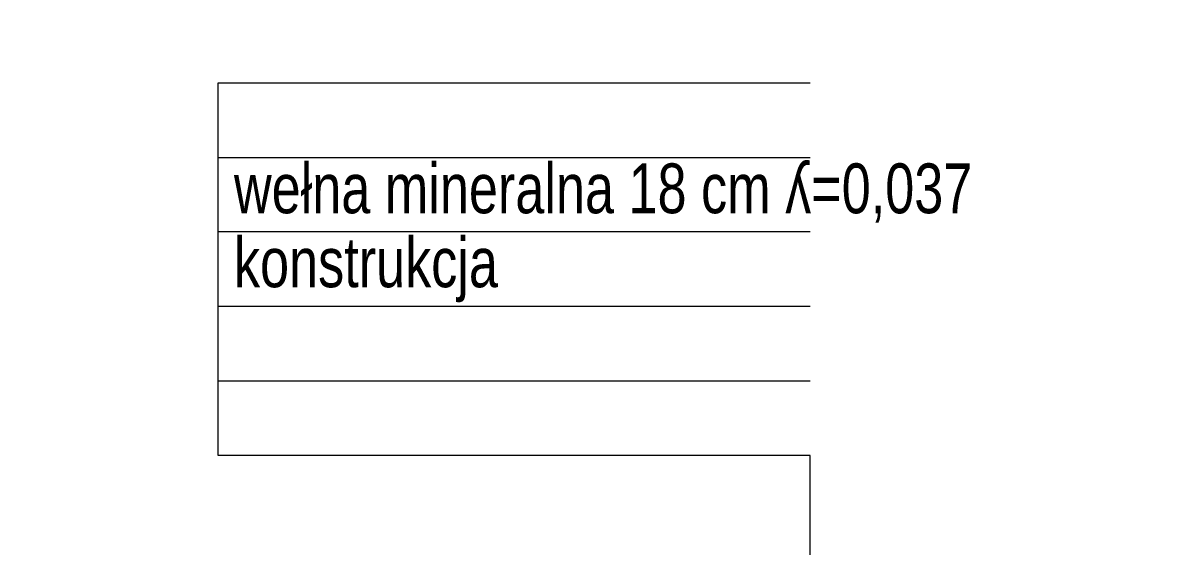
# Model space of a CAD drawing. Extents: x 6529560 to 6558080, y 5579316 to 5588131.
# Drawn here: x 6543811.01 to 6543824.79, y 5579500.78 to 5579507.08 of the extents above; entities that cross this region are included whole.
import ezdxf

# ---------------------------------------------------------------- set-up
doc = ezdxf.new("R2010")
doc.units = 0
doc.header["$MEASUREMENT"] = 0
doc.layers.get('0').update_dxf_attribs({"color": 2, "linetype": 'CONTINUOUS', "lineweight": 5})
doc.layers.add('arch_opisy', color=20, linetype='CONTINUOUS', lineweight=13)
doc.styles.add('ROMANS', font='romans.shx', dxfattribs={"width": 0.8})
doc.styles.get("Standard").update_dxf_attribs({"font": 'arial.ttf', "width": 0.75})
doc.dimstyles.new('D-GB-50', dxfattribs={"dimscale": 50, "dimtxt": 2.5, "dimasz": 2.5, "dimexe": 1, "dimexo": 2, "dimtad": 1, "dimdec": 0, "dimtxsty": 'ROMANS', "dimblk": 'OBLIQUE', "dimcen": 2.5, "dimdle": 1, "dimclrd": 256, "dimclre": 256, "dimclrt": 2, "dimadec": 0, "dimazin": 0, "dimtfac": 1, "dimtdec": 0, "dimtix": 1, "dimtmove": 2, "dimatfit": 3, "dimfxl": 1, "dimarcsym": 0})

# ---------------------------------------------------------------- blocks, each defined once
blk = doc.blocks.new('_OBLIQUE')
at = {"color": 0, "linetype": 'ByBlock', "lineweight": -2}
blk.add_line((-0.5, -0.5), (0.5, 0.5), dxfattribs=at)

msp = doc.modelspace()

# ---------------------------------------------------------------- linework, layer by layer
at = {"layer": 'arch_opisy', "elevation": -6.5181}
for points in [[(6543813.361, 5579505.4597), (6543813.361, 5579506.3597), (6543820.4931, 5579506.3597)], [(6543813.361, 5579504.5686), (6543813.361, 5579505.4597), (6543820.4931, 5579505.4597)], [(6543813.361, 5579503.6686), (6543813.361, 5579504.5686), (6543820.4931, 5579504.5686)], [(6543813.361, 5579502.7686), (6543813.361, 5579503.6686), (6543820.4931, 5579503.6686)], [(6543813.361, 5579501.8686), (6543813.361, 5579502.7686), (6543820.4931, 5579502.7686)], [(6543820.4931, 5579492.0663), (6543820.4931, 5579501.8686), (6543813.361, 5579501.8686)]]:
    msp.add_lwpolyline(points, dxfattribs=at)

# ---------------------------------------------------------------- texts
at = {"layer": 'arch_opisy', "char_height": 0.6, "attachment_point": 1}
for s, width, insert in [('wełna mineralna 18 cm ʎ=0,037 ', 8899.178418, (6543813.5523, 5579505.3873, -6.5181)), ('konstrukcja', 431.477776, (6543813.5523, 5579504.4963, -6.5181))]:
    msp.add_mtext_dynamic_manual_height_columns(s, width=width, gutter_width=12.5, heights=[0], dxfattribs=dict(at, insert=insert))

# ---------------------------------------------------------------- leaders
at = {"color": 1}
msp.add_leader([(6543788.8584, 5579497.6965, -27.825), (6543789.6957, 5579499.1969, -27.825), (6543797.2706, 5579499.1969, -27.825)], dimstyle='D-GB-50', override={"dimclrd": 0}, dxfattribs=at)

doc.saveas('drawing.dxf')
